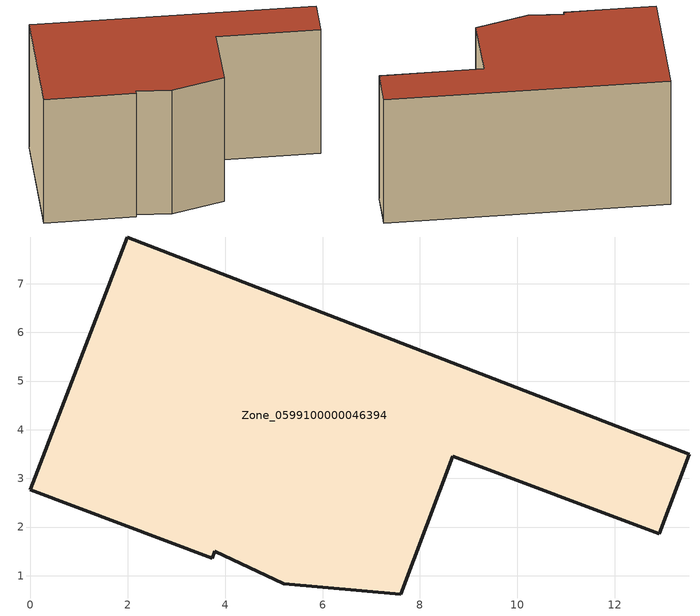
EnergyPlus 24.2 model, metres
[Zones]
Zone_0599100000046394
 floor ground (C_G): 0,2.77 1.99,7.96 13.53,3.5 12.91,1.86 8.67,3.46 7.61,0.63 5.2,0.84 3.79,1.5 3.74,1.36 z0
 wall outside (C_F): 8.67,3.46 12.91,1.86 13.53,3.5 1.99,7.96 0,2.77 3.74,1.36 3.79,1.5 5.2,0.84 7.61,0.63 8.67,3.46 z0:6.5
 roof outside (C_R): 3.79,1.5 5.2,0.84 7.61,0.63 8.67,3.46 12.91,1.86 13.53,3.5 1.99,7.96 0,2.77 3.74,1.36 z6.5
[BUILDING]
Pand.0599100000046394: North Axis=0; Terrain=City; Loads Convergence Tolerance Value=0.04; Temperature Convergence Tolerance Value=0.4; Solar Distribution=FullExterior; Maximum Number of Warmup Days=25; Minimum Number of Warmup Days=1
[Site:Location]
Rotterdam.The.Hague.AP_ZH_NLD Design_Conditions: Latitude=51.96; Longitude=4.45; Time Zone=1; Elevation=-4.5
[SITE:GROUNDTEMPERATURE:BUILDINGSURFACE]
18, 18, 18, 18, 18, 18, 18, 18, 18, 18, 18, 18
[MATERIAL] Thermal Absorptance=0.9; Solar Absorptance=0.7; Visible Absorptance=0.7
Name | Roughness | Thickness | Conductivity | Density | Specific Heat
G.TC.1946 | MediumSmooth | 0.15 | 1 | 540 | 1210
F.TC.1946 | Rough | 0.3 | 0.857143 | 1920 | 840
R.TC.1946 | MediumRough | 0.2 | 0.909091 | 1500 | 1000
[CONSTRUCTION]
C_G: G.TC.1946
C_F: F.TC.1946
C_R: R.TC.1946
[ZONE]
Zone_0599100000046394: Type=1; Multiplier=1; Ceiling Height=Autocalculate; Volume=Autocalculate; Floor Area=autocalculate; Part of Total Floor Area=Yes
[ZONEINFILTRATION:DESIGNFLOWRATE]
Infil_Zone_0599100000046394: Zone or ZoneList or Space or SpaceList=Zone_0599100000046394; Schedule=AlwaysOn; Design Flow Rate Calculation Method=Flow/Area; Flow Rate per Floor Area=0.003; Constant Term Coefficient=1; Temperature Term Coefficient=0; Velocity Term Coefficient=0; Velocity Squared Term Coefficient=0
[HVACTEMPLATE:ZONE:IDEALLOADSAIRSYSTEM]
Zone_0599100000046394: Maximum Heating Supply Air Temperature=50; Minimum Cooling Supply Air Temperature=13; Maximum Heating Supply Air Humidity Ratio=0.0156; Minimum Cooling Supply Air Humidity Ratio=0.0077; Heating Limit=NoLimit; Cooling Limit=NoLimit; Dehumidification Control Type=ConstantSensibleHeatRatio; Cooling Sensible Heat Ratio=0.7; Dehumidification Setpoint=60; Humidification Control Type=None; Humidification Setpoint=30; Outdoor Air Method=None; Outdoor Air Flow Rate per Person=0.00944; Outdoor Air Flow Rate per Zone Floor Area=0; Outdoor Air Flow Rate per Zone=0; Demand Controlled Ventilation Type=None; Outdoor Air Economizer Type=NoEconomizer; Heat Recovery Type=None; Sensible Heat Recovery Effectiveness=0.7; Latent Heat Recovery Effectiveness=0.65
[ZONECONTROL:THERMOSTAT]
ThermostatControl_Zone_0599100000046394: Zone or ZoneList=Zone_0599100000046394; Control Type Schedule=DualSetpointControlType; Control 1=Thermostat_Zone_0599100000046394; Temperature Difference Between Cutout And Setpoint=0
[THERMOSTATSETPOINT:DUALSETPOINT]
Thermostat_Zone_0599100000046394: Heating Setpoint Temperature Schedule=HeatingSetpoint_Zone_0599100000046394; Cooling Setpoint Temperature Schedule=CoolingSetpoint_Zone_0599100000046394
[SCHEDULE:COMPACT]
HeatingSetpoint_Zone_0599100000046394: Through: 12/31, For: AllDays, Until: 24:00, 21
CoolingSetpoint_Zone_0599100000046394: Through: 12/31, For: AllDays, Until: 24:00, 24
DualSetpointControlType: Through: 12/31, For: AllDays, Until: 24:00, 4
AlwaysOn: Through: 12/31, For: AllDays, Until: 24:00, 1
